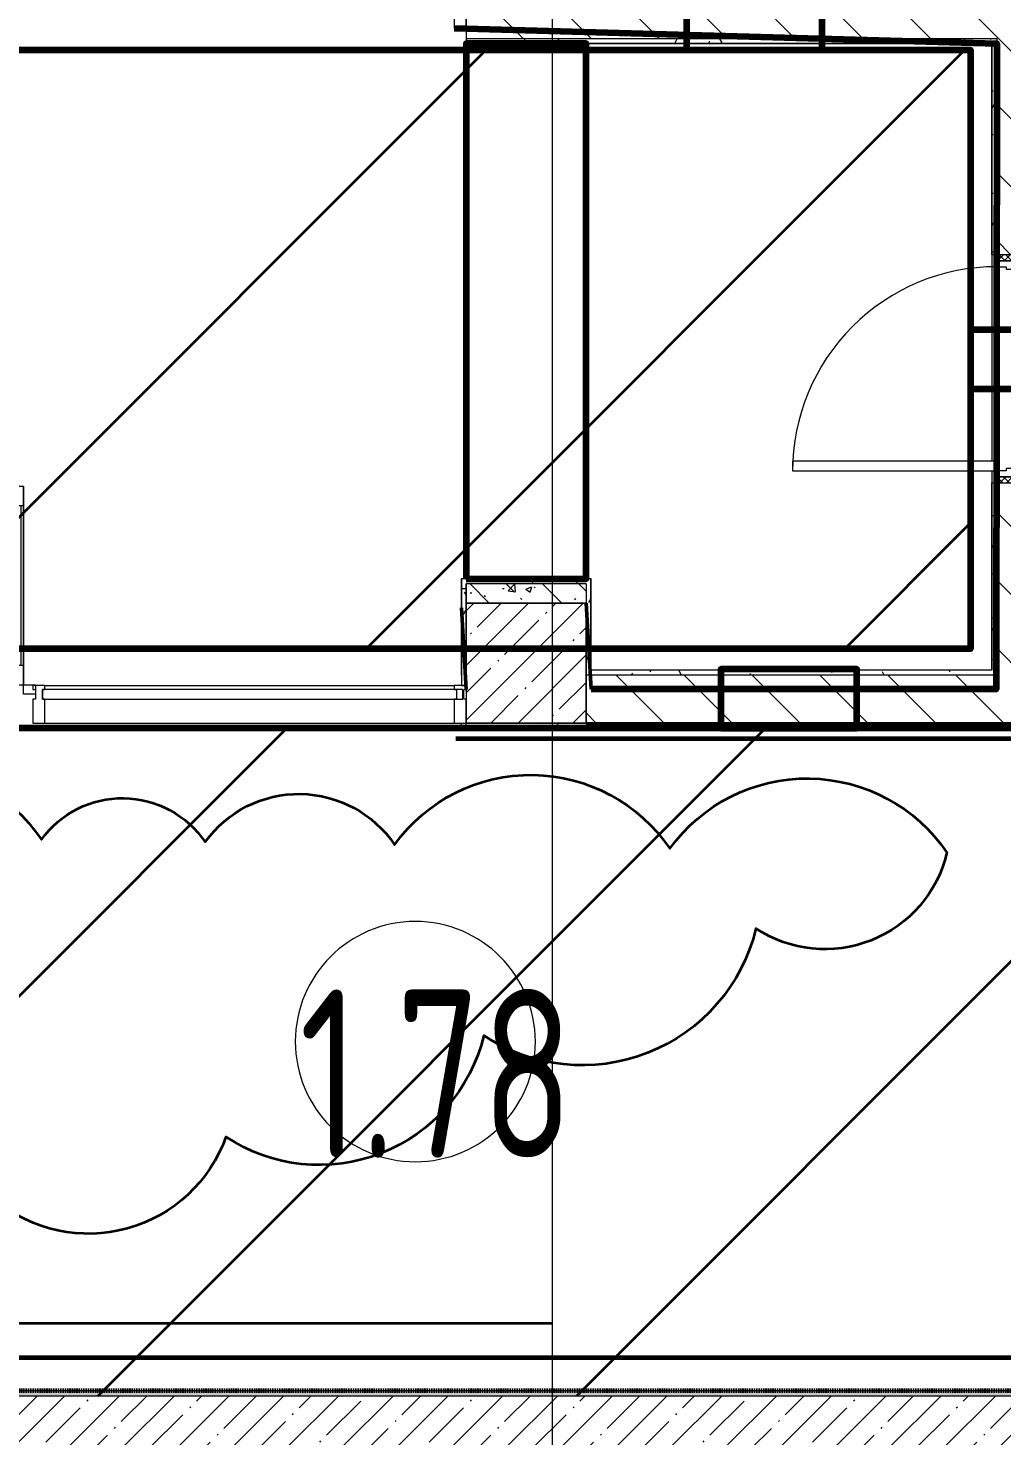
# Model space of a CAD drawing. Header units: millimetres. Extents: x -249154 to 415037, y -45458 to 354837.
# Drawn here: x 113840 to 117896, y 10297 to 16157 of the extents above; entities that cross this region are included whole.
import ezdxf

# ---------------------------------------------------------------- set-up
doc = ezdxf.new("R2010")
doc.units = ezdxf.units.MM
doc.linetypes.add('200_ШТРИХ__ш1_п0_6_', pattern=[320, 200, -120])
doc.linetypes.add('Штрих короткий', pattern=[600, 300, -300])
for name, color, linetype, lineweight in [('0) НЗ Ремонт штукатурка', 6, 'Continuous', 60), ('2)1 штукатурка', 4, 'Continuous', 35), ('2)2 штукатурка', 5, 'Continuous', 50), ('3.4) Ремонт базовой шпаклевки', 6, 'Continuous', 60), ('3.4) Шп. баз 4 в 525 поз 4838м2', 160, 'Continuous', 140), ('3.4) Шп. фин 4 в 529 поз 11227м2', 6, 'Continuous', 140), ('4) демонтаж НЗ №2', 1, 'Continuous', 35), ('4.1) Дм уборка мусора НЗ 2', 20, 'Continuous', 35), ('4.4) РВР ремонт Штукатурки', 160, 'зигзаг', 35), ('501 заделка отвертсии ком', 5, 'Continuous', 158), ('549 штукатурка гипсом', 40, 'Continuous', 60), ('666 покраска FK1', 211, 'Continuous', 60), ('839 штук откосы', 3, 'Continuous', 158), ('874 шпакл откосы', 5, 'Continuous', 158), ('A-AREA-IDEN', 7, 'Continuous', 9), ('A-DETL-GENF', 7, 'Continuous', 9), ('A-DOOR-2', 7, 'Continuous', 5), ('A-DOOR-FRAM-2', 7, 'Continuous', 5), ('A-FLOR', 7, 'Continuous', 9), ('A-GLAZ-CURT', 7, 'Continuous', 9), ('A-GLAZ-CURT-2', 7, 'Continuous', 20), ('A-GLAZ-CWMG', 7, 'Continuous', 9), ('A-GLAZ-CWMG-1', 7, 'Continuous', 20), ('A-WALL', 7, 'Continuous', 5), ('I-WALL', 7, 'Continuous', 5), ('S-COLS', 7, 'Continuous', 9), ('S-COLS-1', 7, 'Continuous', 5), ('Оси', 7, 'Continuous', 9)]:
    doc.layers.add(name, color=color, linetype=linetype, lineweight=lineweight)
for name, color, linetype, lineweight, true_color in [('A-DOOR-1', 7, 'Continuous', 5, 0xc0c0c0), ('A-DOOR-FRAM-1', 7, 'Continuous', 5, 0xc0c0c0), ('A-WALL-1', 9, 'Continuous', 5, 0x808080), ('A-WALL-FNSH-1', 9, 'Continuous', 5, 0x808080)]:
    doc.layers.add(name, color=color, linetype=linetype, lineweight=lineweight, true_color=true_color)
doc.styles.add('СПДС', font='ГОСТ тип А.ttf', dxfattribs={"width": 0.9})
doc.linetypes.add('зигзаг', pattern='A,0.00254,-5.08,[131,ltypeshp.shx,S=5.08,R=0,X=-5.08,Y=0],-10.16,[131,ltypeshp.shx,S=5.08,R=180,X=5.08,Y=0],-5.08', length=20.32254)
pattern_1 = [(45, (64.7, -136.06), (-114.04925, 114.04925), []), (45, (178.75, -136.06), (-114.04925, 114.04925), [201.612, -40.322, 6.706, -33.617])]
pattern_2 = [(135, (64.7, -136.06), (-141.42136, -141.42136), [])]
pattern_3 = [(0, (64.7, -136.06), (243.84, 60.96), [20.117, -162.763, 20.117, -162.763, -975.36]), (0, (64.7, -136.06), (243.84, 60.96), [-365.76, 20.117, -345.643, 20.117, -162.763, -426.72]), (0, (64.7, -136.06), (243.84, 60.96), [-914.4, 20.117, -101.803, 20.117, -284.683]), (120, (156.14, -105.58), (-174.71291, 180.691634), [20.117, -162.763, 20.117, -162.763, -975.36]), (120, (156.14, -105.58), (-174.71291, 180.691634), [-365.76, 20.117, -345.643, 20.117, -162.763, -426.72]), (120, (156.14, -105.58), (-174.71291, 180.691634), [-914.4, 20.117, -101.803, 20.117, -284.683]), (240, (186.62, 16.34), (-69.12709, -241.651634), [20.117, -162.763, 20.117, -162.763, -975.36]), (240, (186.62, 16.34), (-69.12709, -241.651634), [-365.76, 20.117, -345.643, 20.117, -162.763, -426.72]), (240, (186.62, 16.34), (-69.12709, -241.651634), [-914.4, 20.117, -101.803, 20.117, -284.683])]

# ---------------------------------------------------------------- blocks, each defined once
blk = doc.blocks.new('110_Дверь_СКБ_1Ст_Внутренняя1 - Д-14_п_ 950x2100h_охрана-33310230-Объем проектирования 1 этажа')
at = {"layer": 'A-DOOR-2'}
h = blk.add_hatch(dxfattribs=at)
h.set_pattern_fill('FP_33', color=256, style=0, pattern_type=2)
h.set_pattern_definition([(135, (1826.41, 164.685), (-14.14214, -14.14214), []), (225, (1826.41, 164.685), (14.14214, -14.14214), [])])
h.paths.add_polyline_path([(462.5, -100), (487.5, -100), (487.5, 100), (462.5, 99.4), (462.5, -75.3)])
at = {"layer": 'A-DOOR-FRAM-2'}
h = blk.add_hatch(dxfattribs=at)
h.set_pattern_fill('FP_34', color=256, style=0, pattern_type=2)
h.set_pattern_definition([(45, (-296.384, 164.685), (-14.1421, 14.1421), []), (135, (-296.384, 164.685), (-14.1421, -14.1421), [])])
h.paths.add_polyline_path([(-462.5, -100), (-437.5, -100), (-437.5, 100), (-462.5, 100)])
at = {"layer": 'A-DOOR-1'}
for p, q in [((-412.5, 950), (-412.5, 100)), ((-372.5, 950), (-412.5, 950)), ((-372.5, 100), (-372.5, 950)), ((-412.5, 100), (-372.5, 100))]:
    blk.add_line(p, q, dxfattribs=at)
blk.add_arc((-412.5, 100), 850, 360, 90, dxfattribs=at)
at = {"layer": 'A-DOOR-FRAM-1'}
for p, q in [((-422.5, 108), (-492.5, 108)), ((-492.5, 108), (-492.5, 100)), ((-492.5, 100), (-422.5, 100)), ((-437.5, 100), (-462.5, 100)), ((-462.5, 100), (-462.5, -100)), ((-412.5, 100), (-437.5, 100)), ((-437.5, 100), (-437.5, 20)), ((-437.5, -100), (-437.5, 100)), ((-422.5, 100), (-437.5, 100)), ((-437.5, 100), (-437.5, 99)), ((-437.5, 99), (-422.5, 99)), ((-422.5, 100), (-422.5, 108)), ((-422.5, 99), (-422.5, 100)), ((-412.5, 60), (-412.5, 100)), ((-402.5, 60), (-412.5, 60)), ((-402.5, 20), (-402.5, 60)), ((437.5, 60), (427.5, 60)), ((427.5, 60), (427.5, 20)), ((437.5, 100), (437.5, 60)), ((462.5, 100), (437.5, 100)), ((517.5, 108), (447.5, 108)), ((447.5, 108), (447.5, 100)), ((462.5, 100), (447.5, 100)), ((447.5, 100), (447.5, 99)), ((447.5, 100), (517.5, 100)), ((447.5, 99), (462.5, 99)), ((462.5, 20), (462.5, 100)), ((487.5, 100), (462.5, 100)), ((462.5, 100), (462.5, -100)), ((462.5, 99), (462.5, 100)), ((487.5, -100), (487.5, 100)), ((517.5, 100), (517.5, 108)), ((-437.5, 20), (-402.5, 20)), ((-422.5, 20), (-437.5, 20)), ((-437.5, 20), (-437.5, -100)), ((-422.5, -100), (-422.5, 20)), ((427.5, 20), (462.5, 20)), ((462.5, 20), (447.5, 20)), ((447.5, 20), (447.5, -100)), ((462.5, -100), (462.5, 20)), ((-422.5, -100), (-492.5, -100)), ((-492.5, -100), (-492.5, -108)), ((-492.5, -108), (-422.5, -108)), ((-462.5, -100), (-437.5, -100)), ((-437.5, -100), (-422.5, -100)), ((-422.5, -108), (-422.5, -100)), ((447.5, -100), (462.5, -100)), ((517.5, -100), (447.5, -100)), ((447.5, -100), (447.5, -108)), ((447.5, -108), (517.5, -108)), ((462.5, -100), (487.5, -100)), ((517.5, -108), (517.5, -100))]:
    blk.add_line(p, q, dxfattribs=at)
blk = doc.blocks.new('Прямоугольный импост - Импост структурный с накладкой - 160мм Темный-V78-Объем проектирования 1 этажа')
at = {"layer": 'A-GLAZ-CWMG-1'}
for p, q in [((-25, 0), (-25, 17)), ((-25, 17), (25, 17)), ((-15, 0), (-25, 0)), ((-15, -40), (-15, 0)), ((25, 0), (15, 0)), ((15, 0), (15, -40)), ((25, 17), (25, 0)), ((-25, -140), (-25, -40)), ((-25, -40), (-15, -40)), ((15, -40), (25, -40)), ((25, -40), (25, -140)), ((25, -140), (-25, -140))]:
    blk.add_line(p, q, dxfattribs=at)
blk = doc.blocks.new('Системная панель - Стекло - 40мм-32354598-Объем проектирования 1 этажа')
at = {"layer": 'A-GLAZ-CURT-2'}
for p, q in [((875, 40), (-875, 40)), ((-875, 40), (-875, 0)), ((-875, 0), (875, 0)), ((875, 0), (875, 40))]:
    blk.add_line(p, q, dxfattribs=at)
blk = doc.blocks.new('Прямоугольный импост - Импост структурный с накладкой - 160мм Темный-32355000-Объем проектирования 1 этажа')
at = {"layer": 'A-GLAZ-CWMG'}
for p, q in [((113845.4, 13557), (115550, 13557)), ((113845.4, 13400), (115550, 13400))]:
    blk.add_line(p, q, dxfattribs=at)
blk = doc.blocks.new('Прямоугольный импост - Импост структурный с накладкой - 160мм Темный-V112-Объем проектирования 1 этажа')
at = {"layer": 'A-GLAZ-CWMG-1'}
for p, q in [((-25, 0), (-25, 17)), ((-25, 17), (25, 17)), ((-15, 0), (-25, 0)), ((-15, -40), (-15, 0)), ((25, 0), (15, 0)), ((15, 0), (15, -40)), ((25, 17), (25, 0)), ((-25, -140), (-25, -40)), ((-25, -40), (-15, -40)), ((15, -40), (25, -40)), ((25, -40), (25, -140)), ((25, -140), (-25, -140))]:
    blk.add_line(p, q, dxfattribs=at)
blk = doc.blocks.new('Прямоугольный импост - Импост структурный с накладкой - 160мм Темный-31239248-Объем проектирования 1 этажа')
at = {"layer": 'A-GLAZ-CWMG-1'}
for p, q in [((0, 17), (-50, 17)), ((-50, 17), (-50, 0)), ((-50, 0), (-40, 0)), ((-40, 0), (-40, -40)), ((-10, -40), (-10, 0)), ((-10, 0), (0, 0)), ((0, 0), (0, 17)), ((-40, -40), (-50, -40)), ((-50, -40), (-50, -140)), ((0, -40), (-10, -40)), ((0, -140), (0, -40)), ((-50, -140), (0, -140))]:
    blk.add_line(p, q, dxfattribs=at)
blk = doc.blocks.new('Прямоугольный импост - Импост структурный с накладкой - 160мм Темный-V211-Объем проектирования 1 этажа')
at = {"layer": 'A-GLAZ-CWMG-1'}
for p, q in [((0, 17), (-50, 17)), ((-50, 17), (-50, 0)), ((-50, 0), (-40, 0)), ((-40, 0), (-40, -40)), ((-10, -40), (-10, 0)), ((-10, 0), (0, 0)), ((0, 0), (0, 17)), ((-40, -40), (-50, -40)), ((-50, -40), (-50, -140)), ((0, -40), (-10, -40)), ((0, -140), (0, -40)), ((-50, -140), (0, -140))]:
    blk.add_line(p, q, dxfattribs=at)
blk = doc.blocks.new('Дверь_Витражная_остекление_ - ВВ-13 остекление-32355241-Объем проектирования 1 этажа')
at = {"layer": 'A-DETL-GENF'}
for p, q in [((-787.5, -20), (-832.5, -20)), ((-832.5, -845), (-832.5, -20)), ((-787.5, -20), (-832.5, -20)), ((-832.5, -20), (-832.5, -845)), ((-787.5, -845), (-787.5, -20)), ((-787.5, -845), (-787.5, -20)), ((837.5, -860), (837.5, -20)), ((837.5, -20), (837.5, -860)), ((882.5, -860), (882.5, -20)), ((882.5, -860), (882.5, -20)), ((-832.5, -100), (-787.5, -100)), ((-822.5, -765), (-822.5, -100)), ((-778.5, -765), (-778.5, -100)), ((828.5, -780), (828.5, -100)), ((882.5, -100), (837.5, -100)), ((872.5, -780), (872.5, -100)), ((-832.5, -765), (-787.5, -765)), ((882.5, -780), (837.5, -780)), ((-832.5, -845), (-787.5, -845)), ((-832.5, -845), (-787.5, -845)), ((882.5, -860), (837.5, -860)), ((837.5, -860), (882.5, -860))]:
    blk.add_line(p, q, dxfattribs=at)
at = {"layer": 'A-DOOR-1'}
for p, q in [((-882.5, 20), (-832.5, 20)), ((-882.5, -20), (-882.5, 20)), ((-832.5, 20), (-832.5, -20)), ((832.5, 20), (882.5, 20)), ((832.5, -20), (832.5, 20)), ((882.5, 20), (882.5, -20)), ((-832.5, -20), (-882.5, -20)), ((-832.5, -845), (-832.5, -20)), ((832.5, -860), (832.5, -20)), ((882.5, -20), (832.5, -20))]:
    blk.add_line(p, q, dxfattribs=at)
for centre, radius, start, end in [((-832.5, -20), 825, 270, 0), ((832.5, -20), 840, 180, 270)]:
    blk.add_arc(centre, radius, start, end, dxfattribs=at)
blk = doc.blocks.new('Марка_Помещения - Номер-25198446-Объем проектирования 1 этажа')
at = {"layer": 'A-AREA-IDEN'}
for start, end in [(360, 180), (180, 360)]:
    blk.add_arc((0, 0), 2.5, start, end, dxfattribs=at)

msp = doc.modelspace()

# ---------------------------------------------------------------- hatches: boundary and pattern name
at = {"layer": '4.1) Дм уборка мусора НЗ 2'}
h = msp.add_hatch(dxfattribs=at)
h.set_pattern_fill('ANSI31', color=1, scale=444)
h.paths.add_polyline_path([(117765.4, 16067), (110485.5, 16067), (110485.5, 20908.2), (108564, 20884.4), (108554.7, 20617.9), (108194.7, 20630.4), (108194.7, 20879.9), (101482.7, 20796.7), (101235.7, 20791.1), (101235.7, 20616.9), (100913.2, 20616.9), (100913.2, 17613.9), (101462.7, 17593.9), (101511.7, 13502), (105598.3, 13552.6), (105614.7, 13864.9), (106135.7, 13863.9), (106135.7, 13559.3), (109914.7, 13606.1), (109914.7, 13864.9), (110485.5, 13864.9), (110485.5, 13573.4), (117765.4, 13573.4)])
h = msp.add_hatch(dxfattribs=at)
h.set_pattern_fill('ANSI31', color=1, scale=444)
h.paths.add_polyline_path([(120423.7, 13242.9), (101674.7, 13242.9), (101674.7, 10463.9), (120423.7, 10463.9)])
at = {"layer": 'I-WALL'}
h = msp.add_hatch(dxfattribs=at)
h.set_pattern_fill('FP_23', color=256, style=0, pattern_type=2)
h.set_pattern_definition(pattern_2)
h.paths.add_polyline_path([(115915.2, 16113.9), (118074.7, 16113.9), (118074.7, 16313.9), (115665.2, 16313.9), (115665.3, 16113.9)])
h = msp.add_hatch(dxfattribs=at)
h.set_pattern_fill('FP_191', color=256, style=0, pattern_type=2)
h.set_pattern_definition(pattern_3)
h.paths.add_polyline_path([(117874.7, 16113.9), (115665.2, 16113.9), (115665.2, 16093.9), (117854.7, 16094.9)])
h.paths.add_polyline_path([(117854.7, 16093.9), (117874.7, 16093.9), (117874.7, 16113.9)])
h = msp.add_hatch(dxfattribs=at)
h.set_pattern_fill('FP_191', color=256, style=0, pattern_type=2)
h.set_pattern_definition(pattern_3)
h.paths.add_polyline_path([(117874.7, 13483.9), (117873.9, 14233.9), (117866.7, 14233.9), (117866.7, 14263.9), (117854.7, 14263.9), (117854.7, 13484.9), (117870.8, 13484.1)])
h.paths.add_polyline_path([(117854.7, 15213.9), (117866.7, 15213.9), (117866.7, 15243.9), (117874.7, 15243.9), (117874.7, 16093.9), (117854.7, 16093.9), (117854.7, 15295.2)])
h = msp.add_hatch(dxfattribs=at)
h.set_pattern_fill('FP_23', color=256, style=0, pattern_type=2)
h.set_pattern_definition(pattern_2)
h.paths.add_polyline_path([(117942.6, 13463.9), (118074.7, 13463.9), (118074.7, 14263.9), (117874.7, 14263.9), (117874.7, 13463.9)])
h.paths.add_polyline_path([(118074.7, 15213.9), (118074.7, 16113.9), (117874.7, 16113.9), (117874.7, 15213.9), (118004.1, 15213.9)])
h = msp.add_hatch(dxfattribs=at)
h.set_pattern_fill('FP_191', color=256, style=0, pattern_type=2)
h.set_pattern_definition(pattern_3)
h.paths.add_polyline_path([(115650.2, 13420.9), (115664.7, 13420.9), (115662.8, 13863.9), (115644.7, 13863.9), (115644.7, 13420.9)])
h = msp.add_hatch(dxfattribs=at)
h.set_pattern_fill('FP_191', color=256, style=0, pattern_type=2)
h.set_pattern_definition(pattern_3)
h.paths.add_polyline_path([(116164.7, 13843.9), (116184.7, 13843.9), (116184.7, 13863.9), (115664.7, 13863.9), (115665.2, 13843.9), (116157, 13843.9)])
h = msp.add_hatch(dxfattribs=at)
h.set_pattern_fill('FP_41', color=256, style=0, pattern_type=2)
h.set_pattern_definition([(135, (64.7, -136.06), (-150.8683, -150.8683), [213.36, -35.56, 7.112, -35.56]), (135, (64.7, 14.71), (-150.8683, -150.8683), []), (50, (64.7, -136.06), (255.05767, -22.3145), [26.67, -293.37]), (355, (64.7, -136.06), (-49.3404, 267.47914), [21.336, -234.696]), (100.451, (85.96, -137.92), (205.71947, 245.16356), [22.666, -249.326]), (46.184, (64.7, -64.94), (379.511, -58.86), [40.005, -440.055]), (96.636, (96.33, -69.85), (332.3634, 346.3991), [33.999, -373.989]), (351.184, (64.7, -64.94), (332.3669, 346.3953), [32.004, -352.044]), (21, (100.26, -82.72), (212.26017, -143.17112), [26.67, -293.37]), (326, (100.26, -82.72), (86.52236, 257.86323), [21.336, -234.696]), (71.451, (117.95, -94.65), (298.78395, 114.6901), [22.666, -249.326]), (37.5, (64.7, -136.06), (4.32385, 118.37751), [6.706, -225.146, 6.706, -231.546, -235.585]), (37.5, (64.7, -136.06), (4.32385, 118.37751), [-470.103, 6.706, -228.879]), (7.5, (64.7, -136.06), (93.54758, 140.2533), [6.706, -129.134, 6.706, -219.812, -89.789]), (7.5, (64.7, -136.06), (93.54758, 140.2533), [-362.356, 6.706, -83.083]), (327.5, (-14.6, -136.06), (189.82734, -8.02019), [6.706, -82.194, 6.706, -270.662, -368.046]), (327.5, (-14.6, -136.06), (189.82734, -8.02019), [-366.268, 6.706, -361.34]), (317.5, (-50.16, -136.06), (207.38114, 35.59764), [6.706, -108.864, 6.706, -177.495, -261.366]), (317.5, (-50.16, -136.06), (207.38114, 35.59764), [-299.771, 6.706, -254.66])])
h.paths.add_polyline_path([(115720.1, 13763.9), (116164.7, 13763.9), (116164.7, 13843.9), (115665.2, 13843.9), (115665.2, 13763.9)])
h = msp.add_hatch(dxfattribs=at)
h.set_pattern_fill('FP_191', color=256, style=0, pattern_type=2)
h.set_pattern_definition(pattern_3)
h.paths.add_polyline_path([(116164.7, 13463.9), (116184.7, 13464.5), (116184.7, 13843.9), (116164.7, 13843.9), (116164.7, 13483.9)])
h = msp.add_hatch(dxfattribs=at)
h.set_pattern_fill('FP_191', color=256, style=0, pattern_type=2)
h.set_pattern_definition(pattern_3)
h.paths.add_polyline_path([(116305, 13463.9), (117874.7, 13463.9), (117874.7, 13483.9), (116185.7, 13483.9), (116184.7, 13463.9)])
h = msp.add_hatch(dxfattribs=at)
h.set_pattern_fill('FP_23', color=256, style=0, pattern_type=2)
h.set_pattern_definition(pattern_2)
h.paths.add_polyline_path([(119399.6, 13263.9), (120994.7, 13263.9), (120994.7, 13463.9), (116164.7, 13463.9), (116164.7, 13263.9), (117336.5, 13263.9)])
h = msp.add_hatch(dxfattribs=at)
h.set_pattern_fill('FP_191', color=256, style=0, pattern_type=2)
h.set_pattern_definition(pattern_3)
h.paths.add_polyline_path([(115664.7, 13243.9), (120424.7, 13244.9), (120444.7, 13263.9), (115664.7, 13263.9)])
h.paths.add_polyline_path([(120444.7, 13243.9), (120444.7, 13263.9), (120424.7, 13243.9)])
h = msp.add_hatch(dxfattribs=at)
h.set_pattern_fill('FP_191', color=256, style=0, pattern_type=2)
h.set_pattern_definition(pattern_3)
h.paths.add_polyline_path([(119394.7, 10463.9), (121254.7, 10463.9), (121254.6, 10483.9), (111244.7, 10483.9), (111244.7, 10471.9), (111274.7, 10471.9), (111274.7, 10463.9), (118009.5, 10463.9)])
h.paths.add_polyline_path([(109224.7, 10463.9), (110264.7, 10463.9), (110264.7, 10471.9), (110294.7, 10471.9), (110294.7, 10483.9), (109194.7, 10483.9), (109194.7, 10471.9), (109224.7, 10471.9), (109224.7, 10464.5)])
h.paths.add_polyline_path([(107194.7, 10463.9), (107714.7, 10464.2), (107714.7, 10471.9), (107744.7, 10471.9), (107744.7, 10483.9), (105159.7, 10483.9), (105159.7, 10471.9), (105189.7, 10471.9), (105189.7, 10463.9), (107021.2, 10463.9)])
h.paths.add_polyline_path([(102895.1, 10463.9), (103679.7, 10464.2), (103679.7, 10471.9), (103709.7, 10471.9), (103709.7, 10483.9), (100893.7, 10483), (100873.7, 10463.9), (101674.7, 10463.9)])
h.paths.add_polyline_path([(100873.7, 10463.9), (100893.7, 10483.9), (100873.7, 10483.9)])
h = msp.add_hatch(dxfattribs=at)
h.set_pattern_fill('FP_1', color=256, style=0, pattern_type=2)
h.set_pattern_definition(pattern_1)
h.paths.add_polyline_path([(119314.7, 10243.9), (119394.7, 10243.9), (119394.7, 10463.9), (111994.7, 10463.9), (111994.7, 10243.9), (119043.6, 10243.9)])
at = {"layer": 'S-COLS-1'}
h = msp.add_hatch(dxfattribs=at)
h.set_pattern_fill('FP_1', color=256, style=0, pattern_type=2)
h.set_pattern_definition(pattern_1)
h.paths.add_polyline_path([(116164.7, 13263.9), (116164.7, 13763.9), (115664.7, 13763.9), (115664.7, 13263.9)])

# ---------------------------------------------------------------- linework, layer by layer
at = {"layer": '0) НЗ Ремонт штукатурка', "linetype": '200_ШТРИХ__ш1_п0_6_', "ltscale": 0.03}
msp.add_lwpolyline([(119393.7, 10483.9), (121253.7, 10484.9), (121253.7, 12292.9), (120423.7, 12292.9), (120423.7, 13263.9), (116164.7, 13243.9)], dxfattribs=at)
at = {"layer": '0) НЗ Ремонт штукатурка', "color": 3, "linetype": '200_ШТРИХ__ш1_п0_6_', "ltscale": 0.03}
msp.add_lwpolyline([(119393.7, 10483.9), (111994.7, 10483.9)], dxfattribs=at)
at = {"layer": '2)1 штукатурка'}
for points in [[(115614.2, 16156.9), (117873.7, 16092.9), (117871.3, 13405.3), (116184.7, 13405.3)], [(119393.7, 10483.9), (121273.7, 10483.9), (121273.7, 12292.9), (120443.7, 12292.9), (120422.7, 13242.9), (101163.7, 13242.9)]]:
    msp.add_lwpolyline(points, dxfattribs=at)
at = {"layer": '2)2 штукатурка'}
for points in [[(115644.7, 13743.2), (115664.7, 13403.9)], [(116185.7, 13405.3), (116164.7, 13763.9)]]:
    msp.add_lwpolyline(points, dxfattribs=at)
at = {"layer": '3.4) Ремонт базовой шпаклевки', "linetype": 'Штрих короткий', "ltscale": 0.01}
msp.add_lwpolyline([(101110.9, 10623.8), (121165.7, 10623.8), (121165.7, 12213.2), (120320.8, 12213.2), (120320.8, 13198.6), (115622.1, 13198.6)], dxfattribs=at)
at = {"layer": '3.4) Шп. баз 4 в 525 поз 4838м2'}
for points in [[(115615.2, 16156.9), (117874.7, 16092.9), (117872.3, 13405.3), (116185.7, 13405.3)], [(117765.4, 16067), (117765.4, 13573.4), (110485.5, 13573.4), (110485.5, 13864.9)], [(121274.7, 12292.9), (120444.7, 12292.9), (120423.7, 13242.9), (101164.7, 13242.9)]]:
    msp.add_lwpolyline(points, dxfattribs=at)
at = {"layer": '3.4) Шп. фин 4 в 529 поз 11227м2'}
for points in [[(115615.2, 16156.9), (117874.7, 16092.9), (117872.3, 13405.3), (116185.7, 13405.3)], [(110485.5, 16067), (117765.4, 16067), (117765.4, 13573.4), (110485.5, 13573.4), (110485.5, 13864.9)], [(119394.7, 10483.9), (121274.7, 10483.9), (121274.7, 12292.9), (120444.7, 12292.9), (120423.7, 13242.9), (101164.7, 13242.9)]]:
    msp.add_lwpolyline(points, dxfattribs=at)
at = {"layer": '4) демонтаж НЗ №2'}
for points in [[(115615.2, 16156.9), (117874.7, 16092.9), (117872.3, 13405.3), (116185.7, 13405.3)], [(110485.5, 16067), (117765.4, 16067), (117765.4, 13573.4), (110485.5, 13573.4), (110485.5, 13864.9)], [(119394.7, 10483.9), (121274.7, 10483.9), (121274.7, 12292.9), (120444.7, 12292.9), (120423.7, 13242.9), (101164.7, 13242.9)]]:
    msp.add_lwpolyline(points, dxfattribs=at)
at = {"layer": '4.4) РВР ремонт Штукатурки', "ltscale": 0.1}
for points in [[(116164.7, 13263.9), (120444.7, 13263.9)], [(101312.7, 10766.2), (116024.7, 10766.2)]]:
    msp.add_lwpolyline(points, dxfattribs=at)
at = {"layer": '4.4) РВР ремонт Штукатурки', "color": 1, "linetype": 'ByBlock', "flags": 128}
msp.add_lwpolyline([(106766.7, 12880.9, -0.520567), (107757.1, 12866.8, -0.520567), (108568, 12855.2, -0.520567), (109309.5, 12844.5, -0.520567), (110196.8, 12831.8, -0.520567), (111490.7, 12813.3, -0.520567), (112727.7, 12795.6, -0.520567), (113895.6, 12778.9, -0.520567), (114577.4, 12769.1, -0.520567), (115366.8, 12757.8, -0.520567), (116513.2, 12741.4, -0.520567), (117667.4, 12724.9, -0.520567), (116871.7, 12408.8, -0.520567), (115737.9, 11963.6, -0.520567), (114664, 11541.9, -0.520567), (113704.1, 11278, -0.520567), (112632.5, 11278, -0.520567), (111494.9, 11278, -0.520567), (110400.2, 11278, -0.520567), (109367.4, 11278, -0.520567), (108066.5, 11278, -0.520567), (107347.6, 11278, -0.520567), (106626.3, 11278, -0.520567)], format="xyb", dxfattribs=at)
at = {"layer": '501 заделка отвертсии ком', "ltscale": 0.5}
for points in [[(116582.1, 16067), (117147.5, 16067), (117147.5, 16312.8), (116582.1, 16312.8)], [(117765.4, 14655.7), (118330.8, 14655.7), (118330.8, 14901.5), (117765.4, 14901.5)], [(116726.1, 13242.9), (117291.4, 13242.9), (117291.4, 13488.8), (116726.1, 13488.8)]]:
    msp.add_lwpolyline(points, close=True, dxfattribs=at)
at = {"layer": '549 штукатурка гипсом', "ltscale": 0.01}
msp.add_lwpolyline([(101110.9, 10623.8), (121165.7, 10623.8), (121165.7, 12213.2), (120320.8, 12213.2), (120320.8, 13198.6), (115622.1, 13198.6)], dxfattribs=at)
at = {"layer": '666 покраска FK1'}
msp.add_lwpolyline([(110485.5, 16067), (117765.4, 16067), (117765.4, 13573.4), (110485.5, 13573.4), (110485.5, 13864.9)], dxfattribs=at)
at = {"layer": '839 штук откосы', "ltscale": 0.5}
msp.add_lwpolyline([(115665.2, 13864.9), (116165.2, 13864.9), (116165.2, 16092.9), (115665.2, 16092.9)], close=True, dxfattribs=at)
at = {"layer": '874 шпакл откосы', "ltscale": 0.5}
msp.add_lwpolyline([(115665.2, 13864.9), (116165.2, 13864.9), (116165.2, 16092.9), (115665.2, 16092.9)], close=True, dxfattribs=at)
at = {"layer": 'A-FLOR'}
for p, q in [((115615.2, 16261.9), (115615.2, 16156.9)), ((115665.2, 13863.9), (115665.2, 16093.9)), ((115665.2, 16093.9), (117853.7, 16093.9)), ((116165.2, 16093.9), (116165.2, 13863.9)), ((117854.7, 16093.9), (117854.7, 14353.9)), ((117866.7, 15213.9), (117854.7, 15213.9)), ((117854.7, 14313.9), (117854.7, 13484.9)), ((117854.7, 14263.9), (117866.7, 14263.9)), ((115662.8, 13863.9), (115644.7, 13863.9)), ((115644.7, 13863.9), (115644.7, 13801.8)), ((116184.7, 13863.9), (115664.7, 13863.9)), ((116184.7, 13483.9), (116184.7, 13863.9)), ((115644.7, 13800.4), (115644.7, 13744.3)), ((115644.7, 13743.2), (115644.7, 13420.9)), ((117854.7, 13483.9), (116185.7, 13483.9)), ((115664.7, 13403.9), (115664.7, 13363.9)), ((113738.9, 13243.9), (120423.7, 13243.9)), ((115644.7, 13243.9), (115644.7, 13263.9)), ((121254.7, 10483.9), (112043.2, 10483.9))]:
    msp.add_line(p, q, dxfattribs=at)
at = {"layer": 'A-WALL'}
for p, q in [((117853.7, 16093.9), (117854.7, 16093.9)), ((116185.7, 13483.9), (116184.7, 13483.9)), ((116185.7, 13484.9), (116185.7, 13483.9)), ((117854.7, 13484.9), (117854.7, 13483.9)), ((117854.7, 13484.9), (117854.7, 13484.9))]:
    msp.add_line(p, q, dxfattribs=at)
at = {"layer": 'A-WALL-1'}
for p, q in [((115665.2, 16363.9), (115665.2, 16093.9)), ((115665.2, 16113.9), (117874.7, 16113.9)), ((117874.7, 16113.9), (117874.7, 15243.9)), ((117874.7, 14233.9), (117874.7, 13463.9)), ((115664.7, 13420.9), (115664.7, 13843.9)), ((116164.7, 13843.9), (115664.7, 13843.9)), ((115665.2, 13843.9), (115665.2, 13763.9)), ((116164.7, 13843.9), (116164.7, 13263.9)), ((115644.7, 13801.8), (115644.7, 13743.2)), ((115665.2, 13763.9), (116164.7, 13763.9)), ((115644.7, 13420.9), (115664.7, 13420.9)), ((117874.7, 13463.9), (116164.7, 13463.9)), ((115664.7, 13263.9), (115663.7, 13263.9)), ((115663.7, 13263.9), (115663.7, 13243.9)), ((120444.7, 13263.9), (115664.7, 13263.9)), ((116164.7, 13263.9), (120994.7, 13263.9)), ((111274.7, 10463.9), (121274.7, 10463.9))]:
    msp.add_line(p, q, dxfattribs=at)
at = {"layer": 'A-WALL-FNSH-1'}
for p, q in [((115665.2, 16093.9), (115665.2, 16092.9)), ((115665.2, 16092.9), (117853.7, 16092.9)), ((117853.7, 16092.9), (117853.7, 15213.9)), ((117853.7, 15213.9), (117854.7, 15213.9)), ((117854.7, 14263.9), (117853.7, 14263.9)), ((117853.7, 14263.9), (117853.7, 13484.9)), ((115644.2, 13864.9), (115644.2, 13463.9)), ((116185.7, 13864.9), (115644.2, 13864.9)), ((115645.2, 13463.9), (115645.2, 13863.9)), ((115662.8, 13863.9), (115664.7, 13863.9)), ((116185.7, 13484.9), (116185.7, 13864.9)), ((117853.7, 13484.9), (116185.7, 13484.9)), ((115644.2, 13463.9), (115645.2, 13463.9)), ((115663.7, 13243.9), (115663.7, 13242.9)), ((115663.7, 13242.9), (120424.7, 13242.9)), ((121253.7, 10484.9), (111244.7, 10484.9))]:
    msp.add_line(p, q, dxfattribs=at)
at = {"layer": 'S-COLS'}
msp.add_line((116164.7, 13263.9), (116164.7, 13463.9), dxfattribs=at)
at = {"layer": 'S-COLS-1'}
for p, q in [((116164.7, 13763.9), (115664.7, 13763.9)), ((115664.7, 13763.9), (115664.7, 13263.9)), ((116164.7, 13463.9), (116164.7, 13763.9)), ((115664.7, 13263.9), (116164.7, 13263.9))]:
    msp.add_line(p, q, dxfattribs=at)
at = {"layer": 'Оси'}
msp.add_lwpolyline([(116024.7, -2042.3), (116024.7, 2957.7), (116024.7, 16779), (116024.7, 21779)], dxfattribs=at)

# ---------------------------------------------------------------- block references
at = {"layer": 'A-AREA-IDEN', "xscale": 199.9999999999999, "yscale": 199.9999999999999, "zscale": 199.9999999999999}
msp.add_blockref('Марка_Помещения - Номер-25198446-Объем проектирования 1 этажа', (115453, 11938.1), dxfattribs=at)
at = {"layer": 'A-DOOR-1'}
for name, p, rotation in [('110_Дверь_СКБ_1Ст_Внутренняя1 - Д-14_п_ 950x2100h_охрана-33310230-Объем проектирования 1 этажа', (117974.7, 14726.4), 90), ('Дверь_Витражная_остекление_ - ВВ-13 остекление-32355241-Объем проектирования 1 этажа', (112987.7, 13403.9), 180)]:
    msp.add_blockref(name, p, dxfattribs=dict(at, rotation=rotation))
at = {"layer": 'A-GLAZ-CURT', "rotation": 180}
msp.add_blockref('Системная панель - Стекло - 40мм-32354598-Объем проектирования 1 этажа', (114775.2, 13403.9), dxfattribs=at)
at = {"layer": 'A-GLAZ-CWMG', "extrusion": (0, 0, -1)}
for name, p in [('Прямоугольный импост - Импост структурный с накладкой - 160мм Темный-V78-Объем проектирования 1 этажа', (-115640.2, 16296.9)), ('Прямоугольный импост - Импост структурный с накладкой - 160мм Темный-V112-Объем проектирования 1 этажа', (-113885.2, 13403.9))]:
    msp.add_blockref(name, p, dxfattribs=at)
at = {"layer": 'A-GLAZ-CWMG'}
for name, p in [('Прямоугольный импост - Импост структурный с накладкой - 160мм Темный-31239248-Объем проектирования 1 этажа', (115665.2, 16296.9)), ('Прямоугольный импост - Импост структурный с накладкой - 160мм Темный-32355000-Объем проектирования 1 этажа', (64.7, -136.1)), ('Прямоугольный импост - Импост структурный с накладкой - 160мм Темный-V211-Объем проектирования 1 этажа', (115664.7, 13403.9))]:
    msp.add_blockref(name, p, dxfattribs=at)

# ---------------------------------------------------------------- texts
at = {"layer": 'A-AREA-IDEN', "insert": (114969.2, 12155.2), "char_height": 700, "width": 1212.151, "attachment_point": 1, "style": 'СПДС'}
msp.add_mtext('1.78', dxfattribs=at)

doc.saveas('drawing.dxf')
